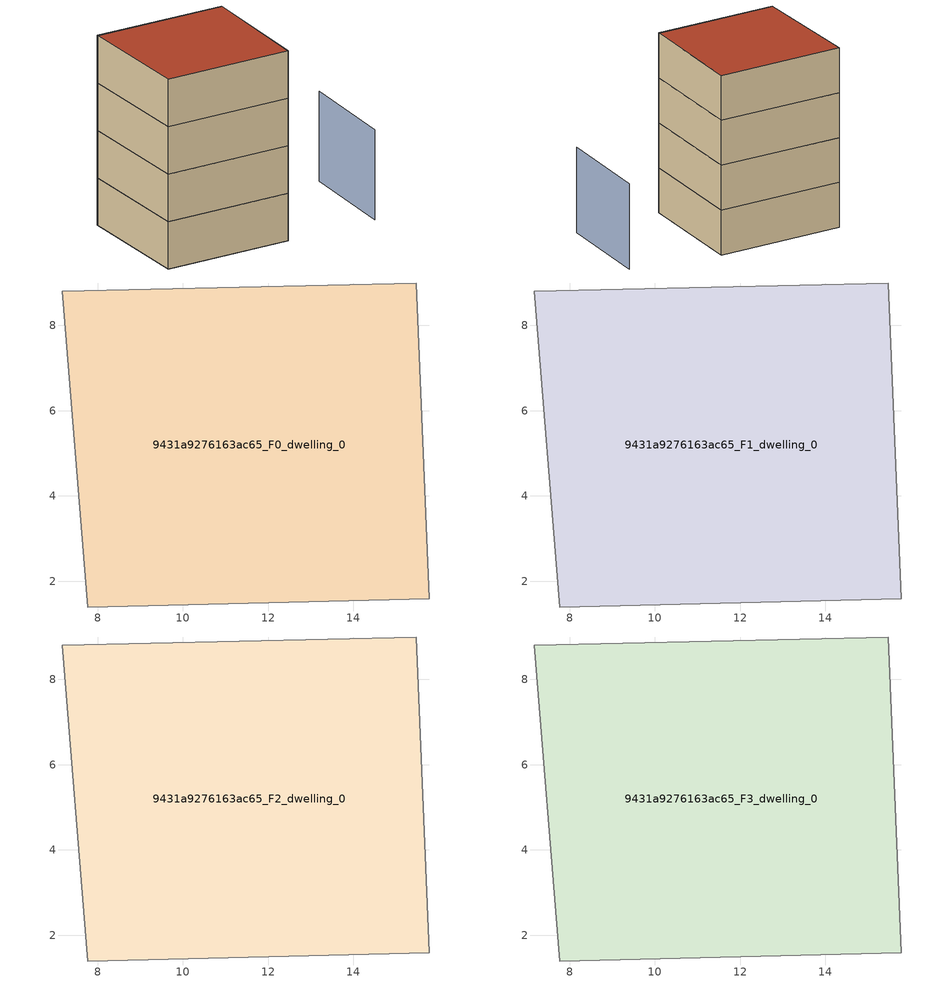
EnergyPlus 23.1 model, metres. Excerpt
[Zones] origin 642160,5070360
9431a9276163ac65_F0_dwelling_0
 floor ground (EU_floor_Construction): 15.78,1.59 15.48,9 7.17,8.8 7.77,1.39 z0
 wall adiabatic (EU_wall_Construction): 7.17,8.8 15.48,9 15.78,1.59 7.77,1.39 7.17,8.8 z0:3
9431a9276163ac65_F1_dwelling_0
 floor to 9431a9276163ac65_F0_dwelling_0 (EU_floor_Construction): 15.78,1.59 15.48,9 7.17,8.8 7.77,1.39 z3
 wall adiabatic (EU_wall_Construction): 7.17,8.8 15.48,9 15.78,1.59 7.77,1.39 7.17,8.8 z3:6
9431a9276163ac65_F2_dwelling_0
 floor to 9431a9276163ac65_F1_dwelling_0 (EU_floor_Construction): 15.78,1.59 15.48,9 7.17,8.8 7.77,1.39 z6
 wall adiabatic (EU_wall_Construction): 7.17,8.8 15.48,9 15.78,1.59 7.77,1.39 7.17,8.8 z6:9
9431a9276163ac65_F3_dwelling_0
 floor to 9431a9276163ac65_F2_dwelling_0 (EU_floor_Construction): 15.78,1.59 15.48,9 7.17,8.8 7.77,1.39 z9
 wall adiabatic (EU_wall_Construction): 7.17,8.8 15.48,9 15.78,1.59 7.77,1.39 7.17,8.8 z9:12
 roof outside (EU_roof_Construction): 15.48,9 15.78,1.59 7.77,1.39 7.17,8.8 z12
shading: 21.58,1.79 21.38,8.09 z0:5.7
[Building]
EU S2 Campaign: North Axis=0; Terrain=City; Solar Distribution=FullExterior
[Site:Location]
Lyon-Bron: Latitude=45.75; Longitude=5; Time Zone=1; Elevation=198
[SizingPeriod:WeatherFileDays]
AnnualSizingPeriod: Begin Month=1; Begin Day of Month=1; End Month=12; End Day of Month=31; Day of Week for Start Day=Monday; Use Weather File Daylight Saving Period=No; Use Weather File Rain and Snow Indicators=No
[MATERIAL]
EU_InternalMass_Material: Roughness=MediumRough; Thickness=0.1; Conductivity=1; Density=1800; Specific Heat=900; Thermal Absorptance=0.9; Solar Absorptance=0.7; Visible Absorptance=0.7
[MATERIAL:NOMASS] Roughness=MediumRough; Thermal Absorptance=0.9; Solar Absorptance=0.7; Visible Absorptance=0.7
Name | Thermal Resistance
EU_wall_NoMass | 0.87146
EU_roof_NoMass | 0.842276
EU_floor_NoMass | 0.496999
[CONSTRUCTION]
EU_wall_Construction: EU_wall_NoMass
EU_roof_Construction: EU_roof_NoMass
EU_floor_Construction: EU_floor_NoMass
EU_InternalMass_Construction: EU_InternalMass_Material
[ZONE] Type=1; Multiplier=1; Ceiling Height=autocalculate; Floor Area=autocalculate; Part of Total Floor Area=Yes
Name | Volume
9431a9276163ac65_F0_dwelling_0 | 181.455
9431a9276163ac65_F1_dwelling_0; 9431a9276163ac65_F2_dwelling_0 | 181.453
9431a9276163ac65_F3_dwelling_0 | 362.906
[INTERNALMASS] Construction=EU_InternalMass_Construction; Surface Area=60.4846
Name | Zone or ZoneList
9431a9276163ac65_F0_dwelling_0_EU_InternalMass | 9431a9276163ac65_F0_dwelling_0
9431a9276163ac65_F1_dwelling_0_EU_InternalMass | 9431a9276163ac65_F1_dwelling_0
9431a9276163ac65_F2_dwelling_0_EU_InternalMass | 9431a9276163ac65_F2_dwelling_0
9431a9276163ac65_F3_dwelling_0_EU_InternalMass | 9431a9276163ac65_F3_dwelling_0
[OTHEREQUIPMENT] Fuel Type=Electricity; Design Level Calculation Method=Watts/Area; Power per Zone Floor Area=1; Fraction Latent=0; Fraction Radiant=0; Fraction Lost=0; Carbon Dioxide Generation Rate=0; EndUse Subcategory=EU_Step8_InternalGains
Name | Zone or ZoneList or Space or SpaceList | Schedule
EU_Step8_InternalGain_9431a9276163ac65_F0_dwelling_0_f000 | 9431a9276163ac65_F0_dwelling_0 | EU_Step8_GainSchedule_9431a9276163ac65_F0_dwelling_0_f000
EU_Step8_InternalGain_9431a9276163ac65_F1_dwelling_0_f000 | 9431a9276163ac65_F1_dwelling_0 | EU_Step8_GainSchedule_9431a9276163ac65_F1_dwelling_0_f000
EU_Step8_InternalGain_9431a9276163ac65_F2_dwelling_0_f000 | 9431a9276163ac65_F2_dwelling_0 | EU_Step8_GainSchedule_9431a9276163ac65_F2_dwelling_0_f000
EU_Step8_InternalGain_9431a9276163ac65_F3_dwelling_0_f000 | 9431a9276163ac65_F3_dwelling_0 | EU_Step8_GainSchedule_9431a9276163ac65_F3_dwelling_0_f000
[ZONEVENTILATION:DESIGNFLOWRATE] Schedule=EU_AlwaysOn; Design Flow Rate Calculation Method=AirChanges/Hour; Air Changes per Hour=0.425; Ventilation Type=Natural; Fan Pressure Rise=0; Fan Total Efficiency=1; Constant Term Coefficient=1; Temperature Term Coefficient=0; Velocity Term Coefficient=0; Velocity Squared Term Coefficient=0; Minimum Indoor Temperature=-100; Maximum Indoor Temperature=100; Delta Temperature=-100; Minimum Outdoor Temperature=-100; Maximum Outdoor Temperature=100; Maximum Wind Speed=40
Name | Zone or ZoneList or Space or SpaceList
EU_ConstantAir_9431a9276163ac65_F0_dwelling_0 | 9431a9276163ac65_F0_dwelling_0
EU_ConstantAir_9431a9276163ac65_F1_dwelling_0 | 9431a9276163ac65_F1_dwelling_0
EU_ConstantAir_9431a9276163ac65_F2_dwelling_0 | 9431a9276163ac65_F2_dwelling_0
EU_ConstantAir_9431a9276163ac65_F3_dwelling_0 | 9431a9276163ac65_F3_dwelling_0
[HVACTEMPLATE:THERMOSTAT] Constant Heating Setpoint=20; Constant Cooling Setpoint=50
EU_HeatOnly_9431a9276163ac65_F0_dwelling_0; EU_HeatOnly_9431a9276163ac65_F1_dwelling_0; EU_HeatOnly_9431a9276163ac65_F2_dwelling_0; EU_HeatOnly_9431a9276163ac65_F3_dwelling_0
[HVACTEMPLATE:ZONE:IDEALLOADSAIRSYSTEM] System Availability Schedule=EU_AlwaysOn; Maximum Heating Supply Air Temperature=50; Minimum Cooling Supply Air Temperature=13; Maximum Heating Supply Air Humidity Ratio=0.0156; Minimum Cooling Supply Air Humidity Ratio=0.0077; Heating Limit=NoLimit; Cooling Limit=NoLimit; Heating Availability Schedule=EU_AlwaysOn; Cooling Availability Schedule=EU_CoolingOff; Dehumidification Control Type=ConstantSensibleHeatRatio; Cooling Sensible Heat Ratio=0.7; Dehumidification Setpoint=60; Humidification Control Type=None; Humidification Setpoint=30; Outdoor Air Method=None; Outdoor Air Flow Rate per Person=0.00944; Outdoor Air Flow Rate per Zone Floor Area=0; Outdoor Air Flow Rate per Zone=0; Demand Controlled Ventilation Type=None; Outdoor Air Economizer Type=NoEconomizer; Heat Recovery Type=None; Sensible Heat Recovery Effectiveness=0.7; Latent Heat Recovery Effectiveness=0.65
Name | Template Thermostat
9431a9276163ac65_F0_dwelling_0 | EU_HeatOnly_9431a9276163ac65_F0_dwelling_0
9431a9276163ac65_F1_dwelling_0 | EU_HeatOnly_9431a9276163ac65_F1_dwelling_0
9431a9276163ac65_F2_dwelling_0 | EU_HeatOnly_9431a9276163ac65_F2_dwelling_0
9431a9276163ac65_F3_dwelling_0 | EU_HeatOnly_9431a9276163ac65_F3_dwelling_0
[SIZING:ZONE] Zone Cooling Design Supply Air Temperature Input Method=SupplyAirTemperature; Zone Cooling Design Supply Air Temperature=13; Zone Heating Design Supply Air Temperature Input Method=SupplyAirTemperature; Zone Heating Design Supply Air Temperature=50; Zone Cooling Design Supply Air Humidity Ratio=0.008; Zone Heating Design Supply Air Humidity Ratio=0.008; Cooling Design Air Flow Method=DesignDay; Cooling Design Air Flow Rate=0; Cooling Minimum Air Flow per Zone Floor Area=0.000762; Cooling Minimum Air Flow=0; Cooling Minimum Air Flow Fraction=0.2; Heating Design Air Flow Method=DesignDay; Heating Design Air Flow Rate=0; Heating Maximum Air Flow per Zone Floor Area=0.002032; Heating Maximum Air Flow=0.141576; Heating Maximum Air Flow Fraction=0.3; Account for Dedicated Outdoor Air System=No; Dedicated Outdoor Air System Control Strategy=NeutralSupplyAir; Dedicated Outdoor Air Low Setpoint Temperature for Design=autosize; Dedicated Outdoor Air High Setpoint Temperature for Design=autosize; Zone Load Sizing Method=Sensible Load Only No Latent Load; Zone Latent Cooling Design Supply Air Humidity Ratio Input Method=HumidityRatioDifference; Zone Cooling Design Supply Air Humidity Ratio Difference=0.005; Zone Latent Heating Design Supply Air Humidity Ratio Input Method=HumidityRatioDifference; Zone Humidification Design Supply Air Humidity Ratio Difference=0.005
9431a9276163ac65_F0_dwelling_0; 9431a9276163ac65_F1_dwelling_0; 9431a9276163ac65_F2_dwelling_0; 9431a9276163ac65_F3_dwelling_0
[SCHEDULE:CONSTANT]
Name | Hourly Value
EU_AlwaysOn | 1
EU_CoolingOff | 0
[SCHEDULE:FILE] Column Number=1; Rows to Skip at Top=0; Number of Hours of Data=8760; Column Separator=Comma; Interpolate to Timestep=No; Minutes per Item=60; Adjust Schedule for Daylight Savings=Yes
Name | File
EU_Step8_GainSchedule_9431a9276163ac65_F0_dwelling_0_f000 | ../../schedules/9431a9276163ac65/9431a9276163ac65_F0_dwelling_0_f000_gain.csv
EU_Step8_GainSchedule_9431a9276163ac65_F1_dwelling_0_f000 | ../../schedules/9431a9276163ac65/9431a9276163ac65_F1_dwelling_0_f000_gain.csv
EU_Step8_GainSchedule_9431a9276163ac65_F2_dwelling_0_f000 | ../../schedules/9431a9276163ac65/9431a9276163ac65_F2_dwelling_0_f000_gain.csv
EU_Step8_GainSchedule_9431a9276163ac65_F3_dwelling_0_f000 | ../../schedules/9431a9276163ac65/9431a9276163ac65_F3_dwelling_0_f000_gain.csv
